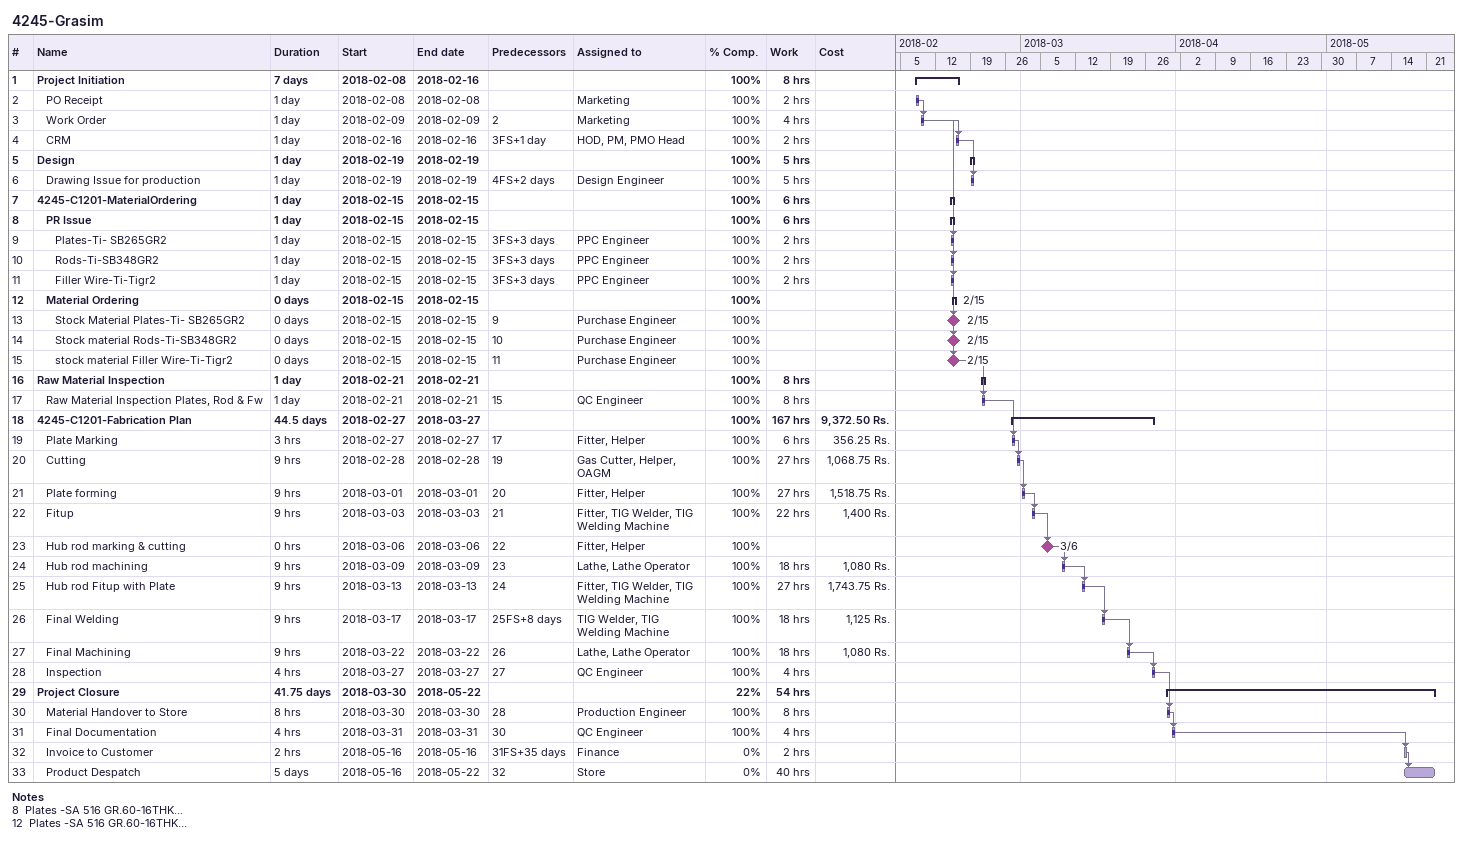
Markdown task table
4245-Grasim

| ID | Level | Task | Duration | Start | Finish | Predecessors | Resources | % complete | Work (h) | Cost (Rs.) |
|---|---|---|---|---|---|---|---|---|---|---|
| 1 | 1 | **Project Initiation** | 7d | 2018-02-08 | 2018-02-16 |  |  | 100 | 8 |  |
| 2 | 2 | PO Receipt | 1d | 2018-02-08 | 2018-02-08 |  | Marketing | 100 | 2 |  |
| 3 | 2 | Work Order | 1d | 2018-02-09 | 2018-02-09 | 2 | Marketing | 100 | 4 |  |
| 4 | 2 | CRM | 1d | 2018-02-16 | 2018-02-16 | 3FS+1d | HOD, PM, PMO Head | 100 | 2 |  |
| 5 | 1 | **Design** | 1d | 2018-02-19 | 2018-02-19 |  |  | 100 | 5 |  |
| 6 | 2 | Drawing Issue for production | 1d | 2018-02-19 | 2018-02-19 | 4FS+2d | Design Engineer | 100 | 5 |  |
| 7 | 1 | **4245-C1201-MaterialOrdering** | 1d | 2018-02-15 | 2018-02-15 |  |  | 100 | 6 |  |
| 8 | 2 | **PR Issue** | 1d | 2018-02-15 | 2018-02-15 |  |  | 100 | 6 |  |
| 9 | 3 | Plates-Ti- SB265GR2 | 1d | 2018-02-15 | 2018-02-15 | 3FS+3d | PPC Engineer | 100 | 2 |  |
| 10 | 3 | Rods-Ti-SB348GR2 | 1d | 2018-02-15 | 2018-02-15 | 3FS+3d | PPC Engineer | 100 | 2 |  |
| 11 | 3 | Filler Wire-Ti-Tigr2 | 1d | 2018-02-15 | 2018-02-15 | 3FS+3d | PPC Engineer | 100 | 2 |  |
| 12 | 2 | **Material Ordering** | 0d | 2018-02-15 | 2018-02-15 |  |  | 100 |  |  |
| 13 | 3 | Stock Material Plates-Ti- SB265GR2 | 0d | 2018-02-15 | 2018-02-15 | 9 | Purchase Engineer | 100 |  |  |
| 14 | 3 | Stock material Rods-Ti-SB348GR2 | 0d | 2018-02-15 | 2018-02-15 | 10 | Purchase Engineer | 100 |  |  |
| 15 | 3 | stock material Filler Wire-Ti-Tigr2 | 0d | 2018-02-15 | 2018-02-15 | 11 | Purchase Engineer | 100 |  |  |
| 16 | 1 | **Raw Material Inspection** | 1d | 2018-02-21 | 2018-02-21 |  |  | 100 | 8 |  |
| 17 | 2 | Raw Material Inspection Plates, Rod & Fw | 1d | 2018-02-21 | 2018-02-21 | 15 | QC Engineer | 100 | 8 |  |
| 18 | 1 | **4245-C1201-Fabrication Plan** | 44.5d | 2018-02-27 | 2018-03-27 |  |  | 100 | 167 | 9372.50 |
| 19 | 2 | Plate Marking | 3h | 2018-02-27 | 2018-02-27 | 17 | Fitter, Helper | 100 | 6 | 356.25 |
| 20 | 2 | Cutting | 9h | 2018-02-28 | 2018-02-28 | 19 | Gas Cutter, Helper, OAGM | 100 | 27 | 1068.75 |
| 21 | 2 | Plate forming | 9h | 2018-03-01 | 2018-03-01 | 20 | Fitter, Helper | 100 | 27 | 1518.75 |
| 22 | 2 | Fitup | 9h | 2018-03-03 | 2018-03-03 | 21 | Fitter, TIG Welder, TIG Welding Machine | 100 | 22 | 1400 |
| 23 | 2 | Hub rod marking & cutting | 0h | 2018-03-06 | 2018-03-06 | 22 | Fitter, Helper | 100 |  |  |
| 24 | 2 | Hub rod machining | 9h | 2018-03-09 | 2018-03-09 | 23 | Lathe, Lathe Operator | 100 | 18 | 1080 |
| 25 | 2 | Hub rod Fitup with Plate | 9h | 2018-03-13 | 2018-03-13 | 24 | Fitter, TIG Welder, TIG Welding Machine | 100 | 27 | 1743.75 |
| 26 | 2 | Final Welding | 9h | 2018-03-17 | 2018-03-17 | 25FS+8d | TIG Welder, TIG Welding Machine | 100 | 18 | 1125 |
| 27 | 2 | Final Machining | 9h | 2018-03-22 | 2018-03-22 | 26 | Lathe, Lathe Operator | 100 | 18 | 1080 |
| 28 | 2 | Inspection | 4h | 2018-03-27 | 2018-03-27 | 27 | QC Engineer | 100 | 4 |  |
| 29 | 1 | **Project Closure** | 41.75d | 2018-03-30 | 2018-05-22 |  |  | 22 | 54 |  |
| 30 | 2 | Material Handover to Store | 8h | 2018-03-30 | 2018-03-30 | 28 | Production Engineer | 100 | 8 |  |
| 31 | 2 | Final Documentation | 4h | 2018-03-31 | 2018-03-31 | 30 | QC Engineer | 100 | 4 |  |
| 32 | 2 | Invoice to Customer | 2h | 2018-05-16 | 2018-05-16 | 31FS+35d | Finance | 0 | 2 |  |
| 33 | 2 | Product Despatch | 5d | 2018-05-16 | 2018-05-22 | 32 | Store | 0 | 40 |  |

Notes
- 8: Plates -SA 516 GR.60-16THK...
- 12: Plates -SA 516 GR.60-16THK...
